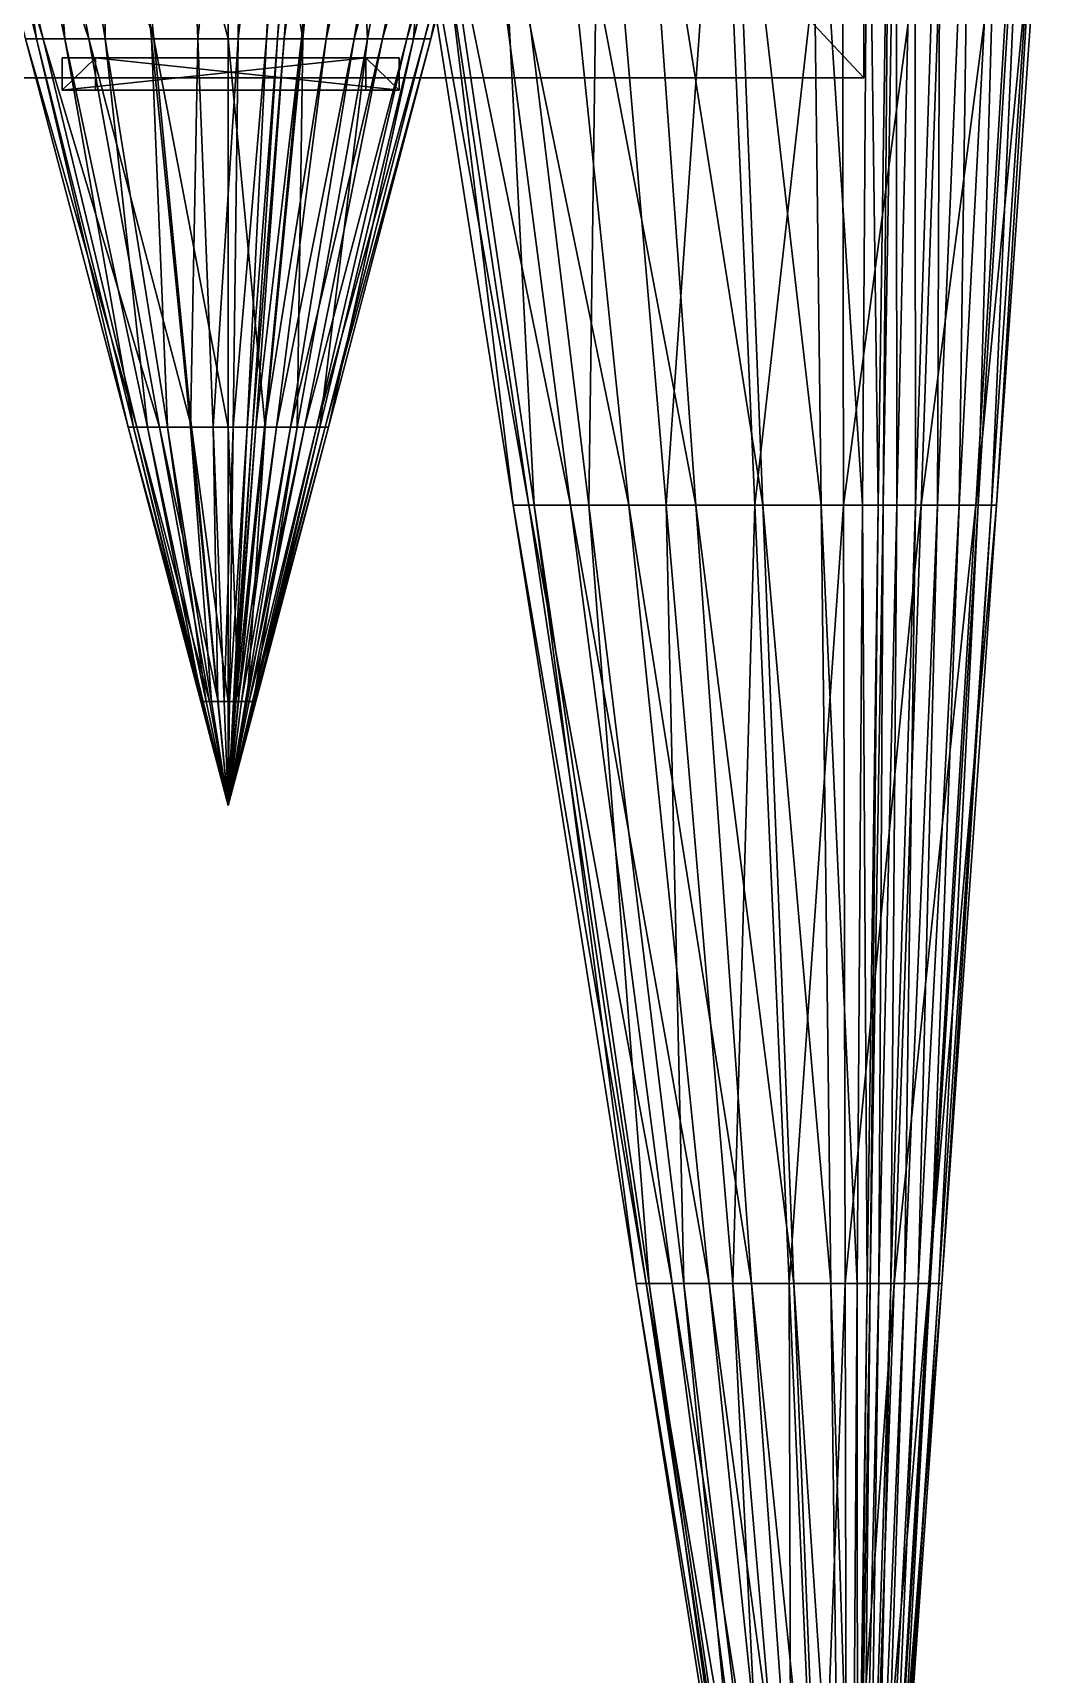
# Model space of a CAD drawing. Header units: metres. Extents: x -2.35 to 2.28, y -2.72 to 2.54.
# Drawn here: x 0.9 to 2.161, y -1.541 to 0.491 of the extents above; entities that cross this region are included whole.
import ezdxf

# ---------------------------------------------------------------- set-up
doc = ezdxf.new("R2010")
doc.units = ezdxf.units.M

msp = doc.modelspace()

# ---------------------------------------------------------------- linework, layer by layer
at = {"layer": 'Bay 4'}
for points in [[(1.3128, 0.4604, 0.1962), (0.9369, 0.4204, 0.333), (1.3128, 0.4204, 0.1962)], [(1.3128, 0.4604, 0.1962), (0.9369, 0.4604, 0.333), (0.9369, 0.4204, 0.333)], [(0.9369, 0.4204, 0.333), (0.978, 0.4604, 0.4458), (0.978, 0.4204, 0.4458)], [(0.9369, 0.4204, 0.333), (0.9369, 0.4604, 0.333), (0.978, 0.4604, 0.4458)], [(0.978, 0.4604, 0.4458), (0.9369, 0.4604, 0.333), (1.3128, 0.4604, 0.1962)], [(0.978, 0.4604, 0.4458), (1.3128, 0.4604, 0.1962), (1.3539, 0.4604, 0.309)], [(1.3539, 0.4204, 0.309), (0.978, 0.4604, 0.4458), (1.3539, 0.4604, 0.309)], [(1.3539, 0.4204, 0.309), (0.978, 0.4204, 0.4458), (0.978, 0.4604, 0.4458)], [(1.3539, 0.4204, 0.309), (1.3128, 0.4604, 0.1962), (1.3128, 0.4204, 0.1962)], [(1.3539, 0.4204, 0.309), (1.3539, 0.4604, 0.309), (1.3128, 0.4604, 0.1962)], [(1.3539, 0.4204, 0.309), (0.9369, 0.4204, 0.333), (0.978, 0.4204, 0.4458)], [(1.3539, 0.4204, 0.309), (1.3128, 0.4204, 0.1962), (0.9369, 0.4204, 0.333)]]:
    msp.add_3dface(points, dxfattribs=at)
at = {"layer": 'Prism 3'}
for points in [[(1.9292, 0.4354, 0.1975), (-0.0395, 2.5354, -0.2356), (-0.0395, 0.4354, -0.2356)], [(1.9292, 0.4354, 0.1975), (1.9292, 2.5354, 0.1975), (-0.0395, 2.5354, -0.2356)], [(0.3542, 0.4354, 0.775), (1.9292, 2.5354, 0.1975), (1.9292, 0.4354, 0.1975)], [(0.3542, 0.4354, 0.775), (0.3542, 2.5354, 0.775), (1.9292, 2.5354, 0.1975)], [(0.3542, 0.4354, 0.775), (1.9292, 0.4354, 0.1975), (-0.0395, 0.4354, -0.2356)]]:
    msp.add_3dface(points, dxfattribs=at)
at = {"layer": 'Pyramid 1'}
for points in [[(0.9131, 0.4836, 0.5485), (0.746, 1.0344, 0.6093), (0.8915, 0.4836, 0.5563)], [(0.9131, 0.4836, 0.5485), (0.78, 1.0344, 0.5969), (0.746, 1.0344, 0.6093)], [(0.9049, 0.4836, 0.5596), (0.7671, 1.0344, 0.6144), (0.8229, 1.0344, 0.628)], [(0.8915, 0.4836, 0.5563), (0.7671, 1.0344, 0.6144), (0.9049, 0.4836, 0.5596)], [(0.9699, 0.4836, 0.5278), (0.78, 1.0344, 0.5969), (0.9131, 0.4836, 0.5485)], [(0.9699, 0.4836, 0.5278), (0.8699, 1.0344, 0.5642), (0.78, 1.0344, 0.5969)], [(0.9402, 0.4836, 0.5682), (0.8229, 1.0344, 0.628), (0.9018, 1.0344, 0.6473)], [(0.9049, 0.4836, 0.5596), (0.8229, 1.0344, 0.628), (0.9402, 0.4836, 0.5682)], [(1.0503, 0.4836, 0.4985), (0.8699, 1.0344, 0.5642), (0.9699, 0.4836, 0.5278)], [(1.0503, 0.4836, 0.4985), (0.9968, 1.0344, 0.518), (0.8699, 1.0344, 0.5642)], [(0.9902, 0.4836, 0.5803), (0.9018, 1.0344, 0.6473), (0.9923, 1.0344, 0.6693)], [(0.9402, 0.4836, 0.5682), (0.9018, 1.0344, 0.6473), (0.9902, 0.4836, 0.5803)], [(0.9902, 0.4836, 0.5803), (0.9923, 1.0344, 0.6693), (1.0474, 0.4836, 0.5943)], [(1.0474, 0.4836, 0.5943), (0.9923, 1.0344, 0.6693), (1.0827, 1.0344, 0.6913)], [(1.1424, 0.4836, 0.465), (0.9968, 1.0344, 0.518), (1.0503, 0.4836, 0.4985)], [(1.1424, 0.4836, 0.465), (1.1424, 1.0344, 0.465), (0.9968, 1.0344, 0.518)], [(1.0474, 0.4836, 0.5943), (1.0827, 1.0344, 0.6913), (1.1046, 0.4836, 0.6082)], [(1.1046, 0.4836, 0.6082), (1.0827, 1.0344, 0.6913), (1.1616, 1.0344, 0.7105)], [(1.1046, 0.4836, 0.6082), (1.1616, 1.0344, 0.7105), (1.1546, 0.4836, 0.6204)], [(1.2345, 0.4836, 0.4315), (1.1424, 1.0344, 0.465), (1.1424, 0.4836, 0.465)], [(1.2345, 0.4836, 0.4315), (1.288, 1.0344, 0.412), (1.1424, 1.0344, 0.465)], [(1.1546, 0.4836, 0.6204), (1.2174, 1.0344, 0.7241), (1.1899, 0.4836, 0.629)], [(1.1546, 0.4836, 0.6204), (1.1616, 1.0344, 0.7105), (1.2174, 1.0344, 0.7241)], [(1.1899, 0.4836, 0.629), (1.2386, 1.0344, 0.7293), (1.2033, 0.4836, 0.6322)], [(1.1899, 0.4836, 0.629), (1.2174, 1.0344, 0.7241), (1.2386, 1.0344, 0.7293)], [(1.2033, 0.4836, 0.6322), (1.2515, 1.0344, 0.7117), (1.2114, 0.4836, 0.6211)], [(1.2033, 0.4836, 0.6322), (1.2386, 1.0344, 0.7293), (1.2515, 1.0344, 0.7117)], [(1.2114, 0.4836, 0.6211), (1.2855, 1.0344, 0.6654), (1.233, 0.4836, 0.5918)], [(1.2114, 0.4836, 0.6211), (1.2515, 1.0344, 0.7117), (1.2855, 1.0344, 0.6654)], [(1.233, 0.4836, 0.5918), (1.3336, 1.0344, 0.6), (1.2634, 0.4836, 0.5504)], [(1.233, 0.4836, 0.5918), (1.2855, 1.0344, 0.6654), (1.3336, 1.0344, 0.6)], [(1.3149, 0.4836, 0.4022), (1.288, 1.0344, 0.412), (1.2345, 0.4836, 0.4315)], [(1.2634, 0.4836, 0.5504), (1.3887, 1.0344, 0.525), (1.2983, 0.4836, 0.503)], [(1.2634, 0.4836, 0.5504), (1.3336, 1.0344, 0.6), (1.3887, 1.0344, 0.525)], [(1.3149, 0.4836, 0.4022), (1.415, 1.0344, 0.3658), (1.288, 1.0344, 0.412)], [(1.2983, 0.4836, 0.503), (1.4438, 1.0344, 0.45), (1.3332, 0.4836, 0.4555)], [(1.2983, 0.4836, 0.503), (1.3887, 1.0344, 0.525), (1.4438, 1.0344, 0.45)], [(1.3717, 0.4836, 0.3815), (1.415, 1.0344, 0.3658), (1.3149, 0.4836, 0.4022)], [(1.3332, 0.4836, 0.4555), (1.4919, 1.0344, 0.3846), (1.3636, 0.4836, 0.4141)], [(1.3332, 0.4836, 0.4555), (1.4438, 1.0344, 0.45), (1.4919, 1.0344, 0.3846)], [(1.3636, 0.4836, 0.4141), (1.5259, 1.0344, 0.3383), (1.3851, 0.4836, 0.3848)], [(1.3636, 0.4836, 0.4141), (1.4919, 1.0344, 0.3846), (1.5259, 1.0344, 0.3383)], [(1.3717, 0.4836, 0.3815), (1.5048, 1.0344, 0.3331), (1.415, 1.0344, 0.3658)], [(1.3933, 0.4836, 0.3737), (1.5048, 1.0344, 0.3331), (1.3717, 0.4836, 0.3815)], [(1.3851, 0.4836, 0.3848), (1.5388, 1.0344, 0.3207), (1.3933, 0.4836, 0.3737)], [(1.3851, 0.4836, 0.3848), (1.5259, 1.0344, 0.3383), (1.5388, 1.0344, 0.3207)], [(1.3933, 0.4836, 0.3737), (1.5388, 1.0344, 0.3207), (1.5048, 1.0344, 0.3331)], [(1.0292, 0.0031, 0.5062), (0.8915, 0.4836, 0.5563), (1.0185, 0.0031, 0.5101)], [(1.0292, 0.0031, 0.5062), (0.9131, 0.4836, 0.5485), (0.8915, 0.4836, 0.5563)], [(1.0185, 0.0031, 0.5101), (0.8915, 0.4836, 0.5563), (0.9049, 0.4836, 0.5596)], [(1.0251, 0.0031, 0.5117), (0.9049, 0.4836, 0.5596), (0.9402, 0.4836, 0.5682)], [(1.0185, 0.0031, 0.5101), (0.9049, 0.4836, 0.5596), (1.0251, 0.0031, 0.5117)], [(1.0572, 0.0031, 0.496), (0.9131, 0.4836, 0.5485), (1.0292, 0.0031, 0.5062)], [(1.0572, 0.0031, 0.496), (0.9699, 0.4836, 0.5278), (0.9131, 0.4836, 0.5485)], [(1.0426, 0.0031, 0.5159), (0.9402, 0.4836, 0.5682), (0.9902, 0.4836, 0.5803)], [(1.0251, 0.0031, 0.5117), (0.9402, 0.4836, 0.5682), (1.0426, 0.0031, 0.5159)], [(1.0969, 0.0031, 0.4816), (0.9699, 0.4836, 0.5278), (1.0572, 0.0031, 0.496)], [(1.0969, 0.0031, 0.4816), (1.0503, 0.4836, 0.4985), (0.9699, 0.4836, 0.5278)], [(1.0672, 0.0031, 0.522), (0.9902, 0.4836, 0.5803), (1.0474, 0.4836, 0.5943)], [(1.0426, 0.0031, 0.5159), (0.9902, 0.4836, 0.5803), (1.0672, 0.0031, 0.522)], [(1.0955, 0.0031, 0.5288), (1.0474, 0.4836, 0.5943), (1.1046, 0.4836, 0.6082)], [(1.0672, 0.0031, 0.522), (1.0474, 0.4836, 0.5943), (1.0955, 0.0031, 0.5288)], [(1.1424, 0.0031, 0.465), (1.0503, 0.4836, 0.4985), (1.0969, 0.0031, 0.4816)], [(1.1424, 0.0031, 0.465), (1.1424, 0.4836, 0.465), (1.0503, 0.4836, 0.4985)], [(1.0955, 0.0031, 0.5288), (1.1046, 0.4836, 0.6082), (1.1238, 0.0031, 0.5357)], [(1.1238, 0.0031, 0.5357), (1.1046, 0.4836, 0.6082), (1.1546, 0.4836, 0.6204)], [(1.1238, 0.0031, 0.5357), (1.1546, 0.4836, 0.6204), (1.1484, 0.0031, 0.5417)], [(1.1879, 0.0031, 0.4484), (1.1424, 0.4836, 0.465), (1.1424, 0.0031, 0.465)], [(1.1879, 0.0031, 0.4484), (1.2345, 0.4836, 0.4315), (1.1424, 0.4836, 0.465)], [(1.1484, 0.0031, 0.5417), (1.1899, 0.4836, 0.629), (1.1658, 0.0031, 0.546)], [(1.1484, 0.0031, 0.5417), (1.1546, 0.4836, 0.6204), (1.1899, 0.4836, 0.629)], [(1.1658, 0.0031, 0.546), (1.2033, 0.4836, 0.6322), (1.1725, 0.0031, 0.5476)], [(1.1658, 0.0031, 0.546), (1.1899, 0.4836, 0.629), (1.2033, 0.4836, 0.6322)], [(1.1725, 0.0031, 0.5476), (1.2114, 0.4836, 0.6211), (1.1765, 0.0031, 0.5421)], [(1.1725, 0.0031, 0.5476), (1.2033, 0.4836, 0.6322), (1.2114, 0.4836, 0.6211)], [(1.1765, 0.0031, 0.5421), (1.233, 0.4836, 0.5918), (1.1871, 0.0031, 0.5276)], [(1.1765, 0.0031, 0.5421), (1.2114, 0.4836, 0.6211), (1.233, 0.4836, 0.5918)], [(1.1871, 0.0031, 0.5276), (1.2634, 0.4836, 0.5504), (1.2022, 0.0031, 0.5072)], [(1.1871, 0.0031, 0.5276), (1.233, 0.4836, 0.5918), (1.2634, 0.4836, 0.5504)], [(1.2276, 0.0031, 0.434), (1.2345, 0.4836, 0.4315), (1.1879, 0.0031, 0.4484)], [(1.2022, 0.0031, 0.5072), (1.2983, 0.4836, 0.503), (1.2194, 0.0031, 0.4837)], [(1.2022, 0.0031, 0.5072), (1.2634, 0.4836, 0.5504), (1.2983, 0.4836, 0.503)], [(1.2194, 0.0031, 0.4837), (1.3332, 0.4836, 0.4555), (1.2366, 0.0031, 0.4603)], [(1.2194, 0.0031, 0.4837), (1.2983, 0.4836, 0.503), (1.3332, 0.4836, 0.4555)], [(1.2276, 0.0031, 0.434), (1.3149, 0.4836, 0.4022), (1.2345, 0.4836, 0.4315)], [(1.2556, 0.0031, 0.4238), (1.3149, 0.4836, 0.4022), (1.2276, 0.0031, 0.434)], [(1.2366, 0.0031, 0.4603), (1.3636, 0.4836, 0.4141), (1.2516, 0.0031, 0.4399)], [(1.2366, 0.0031, 0.4603), (1.3332, 0.4836, 0.4555), (1.3636, 0.4836, 0.4141)], [(1.2516, 0.0031, 0.4399), (1.3851, 0.4836, 0.3848), (1.2623, 0.0031, 0.4254)], [(1.2516, 0.0031, 0.4399), (1.3636, 0.4836, 0.4141), (1.3851, 0.4836, 0.3848)], [(1.2556, 0.0031, 0.4238), (1.3717, 0.4836, 0.3815), (1.3149, 0.4836, 0.4022)], [(1.2663, 0.0031, 0.4199), (1.3717, 0.4836, 0.3815), (1.2556, 0.0031, 0.4238)], [(1.2623, 0.0031, 0.4254), (1.3933, 0.4836, 0.3737), (1.2663, 0.0031, 0.4199)], [(1.2623, 0.0031, 0.4254), (1.3851, 0.4836, 0.3848), (1.3933, 0.4836, 0.3737)], [(1.2663, 0.0031, 0.4199), (1.3933, 0.4836, 0.3737), (1.3717, 0.4836, 0.3815)], [(1.1113, -0.3367, 0.4763), (1.0185, 0.0031, 0.5101), (1.1083, -0.3367, 0.4774)], [(1.1113, -0.3367, 0.4763), (1.0292, 0.0031, 0.5062), (1.0185, 0.0031, 0.5101)], [(1.1083, -0.3367, 0.4774), (1.0185, 0.0031, 0.5101), (1.0251, 0.0031, 0.5117)], [(1.1102, -0.3367, 0.4778), (1.0251, 0.0031, 0.5117), (1.0426, 0.0031, 0.5159)], [(1.1083, -0.3367, 0.4774), (1.0251, 0.0031, 0.5117), (1.1102, -0.3367, 0.4778)], [(1.119, -0.3367, 0.4735), (1.0292, 0.0031, 0.5062), (1.1113, -0.3367, 0.4763)], [(1.119, -0.3367, 0.4735), (1.0572, 0.0031, 0.496), (1.0292, 0.0031, 0.5062)], [(1.1149, -0.3367, 0.479), (1.0426, 0.0031, 0.5159), (1.0672, 0.0031, 0.522)], [(1.1102, -0.3367, 0.4778), (1.0426, 0.0031, 0.5159), (1.1149, -0.3367, 0.479)], [(1.1299, -0.3367, 0.4696), (1.0572, 0.0031, 0.496), (1.119, -0.3367, 0.4735)], [(1.1299, -0.3367, 0.4696), (1.0969, 0.0031, 0.4816), (1.0572, 0.0031, 0.496)], [(1.1217, -0.3367, 0.4807), (1.0672, 0.0031, 0.522), (1.0955, 0.0031, 0.5288)], [(1.1149, -0.3367, 0.479), (1.0672, 0.0031, 0.522), (1.1217, -0.3367, 0.4807)], [(1.1295, -0.3367, 0.4826), (1.0955, 0.0031, 0.5288), (1.1238, 0.0031, 0.5357)], [(1.1217, -0.3367, 0.4807), (1.0955, 0.0031, 0.5288), (1.1295, -0.3367, 0.4826)], [(1.1424, -0.3367, 0.465), (1.0969, 0.0031, 0.4816), (1.1299, -0.3367, 0.4696)], [(1.1424, -0.3367, 0.465), (1.1424, 0.0031, 0.465), (1.0969, 0.0031, 0.4816)], [(1.1373, -0.3367, 0.4844), (1.1238, 0.0031, 0.5357), (1.1484, 0.0031, 0.5417)], [(1.1295, -0.3367, 0.4826), (1.1238, 0.0031, 0.5357), (1.1373, -0.3367, 0.4844)], [(1.1373, -0.3367, 0.4844), (1.1484, 0.0031, 0.5417), (1.1441, -0.3367, 0.4861)], [(1.1549, -0.3367, 0.4604), (1.1424, 0.0031, 0.465), (1.1424, -0.3367, 0.465)], [(1.1549, -0.3367, 0.4604), (1.1879, 0.0031, 0.4484), (1.1424, 0.0031, 0.465)], [(1.1441, -0.3367, 0.4861), (1.1658, 0.0031, 0.546), (1.1489, -0.3367, 0.4873)], [(1.1441, -0.3367, 0.4861), (1.1484, 0.0031, 0.5417), (1.1658, 0.0031, 0.546)], [(1.1489, -0.3367, 0.4873), (1.1725, 0.0031, 0.5476), (1.1507, -0.3367, 0.4877)], [(1.1489, -0.3367, 0.4873), (1.1658, 0.0031, 0.546), (1.1725, 0.0031, 0.5476)], [(1.1507, -0.3367, 0.4877), (1.1765, 0.0031, 0.5421), (1.1518, -0.3367, 0.4862)], [(1.1507, -0.3367, 0.4877), (1.1725, 0.0031, 0.5476), (1.1765, 0.0031, 0.5421)], [(1.1518, -0.3367, 0.4862), (1.1871, 0.0031, 0.5276), (1.1547, -0.3367, 0.4822)], [(1.1518, -0.3367, 0.4862), (1.1765, 0.0031, 0.5421), (1.1871, 0.0031, 0.5276)], [(1.1547, -0.3367, 0.4822), (1.2022, 0.0031, 0.5072), (1.1588, -0.3367, 0.4766)], [(1.1547, -0.3367, 0.4822), (1.1871, 0.0031, 0.5276), (1.2022, 0.0031, 0.5072)], [(1.1658, -0.3367, 0.4565), (1.1879, 0.0031, 0.4484), (1.1549, -0.3367, 0.4604)], [(1.1588, -0.3367, 0.4766), (1.2194, 0.0031, 0.4837), (1.1636, -0.3367, 0.4702)], [(1.1588, -0.3367, 0.4766), (1.2022, 0.0031, 0.5072), (1.2194, 0.0031, 0.4837)], [(1.1636, -0.3367, 0.4702), (1.2366, 0.0031, 0.4603), (1.1683, -0.3367, 0.4637)], [(1.1636, -0.3367, 0.4702), (1.2194, 0.0031, 0.4837), (1.2366, 0.0031, 0.4603)], [(1.1658, -0.3367, 0.4565), (1.2276, 0.0031, 0.434), (1.1879, 0.0031, 0.4484)], [(1.1735, -0.3367, 0.4537), (1.2276, 0.0031, 0.434), (1.1658, -0.3367, 0.4565)], [(1.1683, -0.3367, 0.4637), (1.2516, 0.0031, 0.4399), (1.1724, -0.3367, 0.4581)], [(1.1683, -0.3367, 0.4637), (1.2366, 0.0031, 0.4603), (1.2516, 0.0031, 0.4399)], [(1.1724, -0.3367, 0.4581), (1.2623, 0.0031, 0.4254), (1.1754, -0.3367, 0.4541)], [(1.1724, -0.3367, 0.4581), (1.2516, 0.0031, 0.4399), (1.2623, 0.0031, 0.4254)], [(1.1735, -0.3367, 0.4537), (1.2556, 0.0031, 0.4238), (1.2276, 0.0031, 0.434)], [(1.1765, -0.3367, 0.4526), (1.2556, 0.0031, 0.4238), (1.1735, -0.3367, 0.4537)], [(1.1754, -0.3367, 0.4541), (1.2663, 0.0031, 0.4199), (1.1765, -0.3367, 0.4526)], [(1.1754, -0.3367, 0.4541), (1.2623, 0.0031, 0.4254), (1.2663, 0.0031, 0.4199)], [(1.1765, -0.3367, 0.4526), (1.2663, 0.0031, 0.4199), (1.2556, 0.0031, 0.4238)], [(1.1424, -0.4656, 0.465), (1.1083, -0.3367, 0.4774), (1.1424, -0.4656, 0.465)], [(1.1424, -0.4656, 0.465), (1.1113, -0.3367, 0.4763), (1.1083, -0.3367, 0.4774)], [(1.1424, -0.4656, 0.465), (1.1083, -0.3367, 0.4774), (1.1102, -0.3367, 0.4778)], [(1.1424, -0.4656, 0.465), (1.1102, -0.3367, 0.4778), (1.1149, -0.3367, 0.479)], [(1.1424, -0.4656, 0.465), (1.1102, -0.3367, 0.4778), (1.1424, -0.4656, 0.465)], [(1.1424, -0.4656, 0.465), (1.1113, -0.3367, 0.4763), (1.1424, -0.4656, 0.465)], [(1.1424, -0.4656, 0.465), (1.119, -0.3367, 0.4735), (1.1113, -0.3367, 0.4763)], [(1.1424, -0.4656, 0.465), (1.1149, -0.3367, 0.479), (1.1217, -0.3367, 0.4807)], [(1.1424, -0.4656, 0.465), (1.1149, -0.3367, 0.479), (1.1424, -0.4656, 0.465)], [(1.1424, -0.4656, 0.465), (1.119, -0.3367, 0.4735), (1.1424, -0.4656, 0.465)], [(1.1424, -0.4656, 0.465), (1.1299, -0.3367, 0.4696), (1.119, -0.3367, 0.4735)], [(1.1424, -0.4656, 0.465), (1.1217, -0.3367, 0.4807), (1.1295, -0.3367, 0.4826)], [(1.1424, -0.4656, 0.465), (1.1217, -0.3367, 0.4807), (1.1424, -0.4656, 0.465)], [(1.1424, -0.4656, 0.465), (1.1295, -0.3367, 0.4826), (1.1373, -0.3367, 0.4844)], [(1.1424, -0.4656, 0.465), (1.1295, -0.3367, 0.4826), (1.1424, -0.4656, 0.465)], [(1.1424, -0.4656, 0.465), (1.1299, -0.3367, 0.4696), (1.1424, -0.4656, 0.465)], [(1.1424, -0.4656, 0.465), (1.1424, -0.3367, 0.465), (1.1299, -0.3367, 0.4696)], [(1.1424, -0.4656, 0.465), (1.1373, -0.3367, 0.4844), (1.1441, -0.3367, 0.4861)], [(1.1424, -0.4656, 0.465), (1.1373, -0.3367, 0.4844), (1.1424, -0.4656, 0.465)], [(1.1424, -0.4656, 0.465), (1.1424, -0.3367, 0.465), (1.1424, -0.4656, 0.465)], [(1.1424, -0.4656, 0.465), (1.1549, -0.3367, 0.4604), (1.1424, -0.3367, 0.465)], [(1.1424, -0.4656, 0.465), (1.1549, -0.3367, 0.4604), (1.1424, -0.4656, 0.465)], [(1.1424, -0.4656, 0.465), (1.1658, -0.3367, 0.4565), (1.1549, -0.3367, 0.4604)], [(1.1424, -0.4656, 0.465), (1.1658, -0.3367, 0.4565), (1.1424, -0.4656, 0.465)], [(1.1424, -0.4656, 0.465), (1.1735, -0.3367, 0.4537), (1.1658, -0.3367, 0.4565)], [(1.1424, -0.4656, 0.465), (1.1735, -0.3367, 0.4537), (1.1424, -0.4656, 0.465)], [(1.1424, -0.4656, 0.465), (1.1765, -0.3367, 0.4526), (1.1735, -0.3367, 0.4537)], [(1.1424, -0.4656, 0.465), (1.1765, -0.3367, 0.4526), (1.1424, -0.4656, 0.465)], [(1.1424, -0.4656, 0.465), (1.1754, -0.3367, 0.4541), (1.1765, -0.3367, 0.4526)], [(1.1424, -0.4656, 0.465), (1.1754, -0.3367, 0.4541), (1.1424, -0.4656, 0.465)], [(1.1424, -0.4656, 0.465), (1.1724, -0.3367, 0.4581), (1.1754, -0.3367, 0.4541)], [(1.1424, -0.4656, 0.465), (1.1724, -0.3367, 0.4581), (1.1424, -0.4656, 0.465)], [(1.1424, -0.4656, 0.465), (1.1683, -0.3367, 0.4637), (1.1724, -0.3367, 0.4581)], [(1.1424, -0.4656, 0.465), (1.1683, -0.3367, 0.4637), (1.1424, -0.4656, 0.465)], [(1.1424, -0.4656, 0.465), (1.1636, -0.3367, 0.4702), (1.1683, -0.3367, 0.4637)], [(1.1424, -0.4656, 0.465), (1.1636, -0.3367, 0.4702), (1.1424, -0.4656, 0.465)], [(1.1424, -0.4656, 0.465), (1.1588, -0.3367, 0.4766), (1.1636, -0.3367, 0.4702)], [(1.1424, -0.4656, 0.465), (1.1588, -0.3367, 0.4766), (1.1424, -0.4656, 0.465)], [(1.1424, -0.4656, 0.465), (1.1547, -0.3367, 0.4822), (1.1588, -0.3367, 0.4766)], [(1.1424, -0.4656, 0.465), (1.1547, -0.3367, 0.4822), (1.1424, -0.4656, 0.465)], [(1.1424, -0.4656, 0.465), (1.1518, -0.3367, 0.4862), (1.1547, -0.3367, 0.4822)], [(1.1424, -0.4656, 0.465), (1.1518, -0.3367, 0.4862), (1.1424, -0.4656, 0.465)], [(1.1424, -0.4656, 0.465), (1.1507, -0.3367, 0.4877), (1.1518, -0.3367, 0.4862)], [(1.1424, -0.4656, 0.465), (1.1507, -0.3367, 0.4877), (1.1424, -0.4656, 0.465)], [(1.1424, -0.4656, 0.465), (1.1489, -0.3367, 0.4873), (1.1507, -0.3367, 0.4877)], [(1.1424, -0.4656, 0.465), (1.1489, -0.3367, 0.4873), (1.1424, -0.4656, 0.465)], [(1.1424, -0.4656, 0.465), (1.1441, -0.3367, 0.4861), (1.1489, -0.3367, 0.4873)], [(1.1424, -0.4656, 0.465), (1.1441, -0.3367, 0.4861), (1.1424, -0.4656, 0.465)]]:
    msp.add_3dface(points, dxfattribs=at)
at = {"layer": 'Pyramid 14'}
for points in [[(1.4952, -0.0936, 0.1027), (1.3431, 0.8703, 0.0732), (1.3783, 0.8703, 0.08)], [(1.5146, -0.0936, 0.0979), (1.3431, 0.8703, 0.0732), (1.4952, -0.0936, 0.1027)], [(1.5146, -0.0936, 0.0979), (1.3697, 0.8703, 0.0666), (1.3431, 0.8703, 0.0732)], [(1.5658, -0.0936, 0.0851), (1.3697, 0.8703, 0.0666), (1.5146, -0.0936, 0.0979)], [(1.5658, -0.0936, 0.0851), (1.4396, 0.8703, 0.0491), (1.3697, 0.8703, 0.0666)], [(1.5209, -0.0936, 0.1077), (1.3783, 0.8703, 0.08), (1.4709, 0.8703, 0.098)], [(1.4952, -0.0936, 0.1027), (1.3783, 0.8703, 0.08), (1.5209, -0.0936, 0.1077)], [(1.6381, -0.0936, 0.0671), (1.4396, 0.8703, 0.0491), (1.5658, -0.0936, 0.0851)], [(1.6381, -0.0936, 0.0671), (1.5385, 0.8703, 0.0244), (1.4396, 0.8703, 0.0491)], [(1.5887, -0.0936, 0.1209), (1.4709, 0.8703, 0.098), (1.6019, 0.8703, 0.1235)], [(1.5209, -0.0936, 0.1077), (1.4709, 0.8703, 0.098), (1.5887, -0.0936, 0.1209)], [(1.721, -0.0936, 0.0464), (1.5385, 0.8703, 0.0244), (1.6381, -0.0936, 0.0671)], [(1.721, -0.0936, 0.0464), (1.6519, 0.8703, -0.0039), (1.5385, 0.8703, 0.0244)], [(1.5887, -0.0936, 0.1209), (1.6019, 0.8703, 0.1235), (1.6845, -0.0936, 0.1395)], [(1.6845, -0.0936, 0.1395), (1.6019, 0.8703, 0.1235), (1.752, 0.8703, 0.1527)], [(1.804, -0.0936, 0.0257), (1.6519, 0.8703, -0.0039), (1.721, -0.0936, 0.0464)], [(1.804, -0.0936, 0.0257), (1.7653, 0.8703, -0.0322), (1.6519, 0.8703, -0.0039)], [(1.6845, -0.0936, 0.1395), (1.752, 0.8703, 0.1527), (1.7943, -0.0936, 0.1609)], [(1.7943, -0.0936, 0.1609), (1.752, 0.8703, 0.1527), (1.9022, 0.8703, 0.1819)], [(1.8763, -0.0936, 0.0076), (1.7653, 0.8703, -0.0322), (1.804, -0.0936, 0.0257)], [(1.8763, -0.0936, 0.0076), (1.8642, 0.8703, -0.0569), (1.7653, 0.8703, -0.0322)], [(1.7943, -0.0936, 0.1609), (1.9022, 0.8703, 0.1819), (1.9041, -0.0936, 0.1822)], [(1.9275, -0.0936, -0.0052), (1.8642, 0.8703, -0.0569), (1.8763, -0.0936, 0.0076)], [(1.9275, -0.0936, -0.0052), (1.9341, 0.8703, -0.0743), (1.8642, 0.8703, -0.0569)], [(1.9041, -0.0936, 0.1822), (1.9022, 0.8703, 0.1819), (2.0332, 0.8703, 0.2073)], [(1.9041, -0.0936, 0.1822), (2.0332, 0.8703, 0.2073), (1.9999, -0.0936, 0.2009)], [(1.9469, -0.0936, -0.01), (1.9341, 0.8703, -0.0743), (1.9275, -0.0936, -0.0052)], [(1.9469, -0.0936, -0.01), (1.9607, 0.8703, -0.081), (1.9341, 0.8703, -0.0743)], [(1.9532, -0.0936, -0.0002), (1.9607, 0.8703, -0.081), (1.9469, -0.0936, -0.01)], [(1.9532, -0.0936, -0.0002), (1.9693, 0.8703, -0.0675), (1.9607, 0.8703, -0.081)], [(1.9698, -0.0936, 0.0258), (1.9693, 0.8703, -0.0675), (1.9532, -0.0936, -0.0002)], [(1.9698, -0.0936, 0.0258), (1.992, 0.8703, -0.032), (1.9693, 0.8703, -0.0675)], [(1.9932, -0.0936, 0.0625), (1.992, 0.8703, -0.032), (1.9698, -0.0936, 0.0258)], [(1.9932, -0.0936, 0.0625), (2.024, 0.8703, 0.0181), (1.992, 0.8703, -0.032)], [(2.0201, -0.0936, 0.1045), (2.024, 0.8703, 0.0181), (1.9932, -0.0936, 0.0625)], [(1.9999, -0.0936, 0.2009), (2.1258, 0.8703, 0.2253), (2.0677, -0.0936, 0.214)], [(1.9999, -0.0936, 0.2009), (2.0332, 0.8703, 0.2073), (2.1258, 0.8703, 0.2253)], [(2.0201, -0.0936, 0.1045), (2.0608, 0.8703, 0.0756), (2.024, 0.8703, 0.0181)], [(2.047, -0.0936, 0.1466), (2.0608, 0.8703, 0.0756), (2.0201, -0.0936, 0.1045)], [(2.047, -0.0936, 0.1466), (2.0976, 0.8703, 0.1331), (2.0608, 0.8703, 0.0756)], [(2.0705, -0.0936, 0.1832), (2.0976, 0.8703, 0.1331), (2.047, -0.0936, 0.1466)], [(2.0677, -0.0936, 0.214), (2.161, 0.8703, 0.2322), (2.0934, -0.0936, 0.219)], [(2.0677, -0.0936, 0.214), (2.1258, 0.8703, 0.2253), (2.161, 0.8703, 0.2322)], [(2.0705, -0.0936, 0.1832), (2.1297, 0.8703, 0.1832), (2.0976, 0.8703, 0.1331)], [(2.0871, -0.0936, 0.2092), (2.1297, 0.8703, 0.1832), (2.0705, -0.0936, 0.1832)], [(2.0871, -0.0936, 0.2092), (2.1523, 0.8703, 0.2187), (2.1297, 0.8703, 0.1832)], [(2.0934, -0.0936, 0.219), (2.1523, 0.8703, 0.2187), (2.0871, -0.0936, 0.2092)], [(2.0934, -0.0936, 0.219), (2.161, 0.8703, 0.2322), (2.1523, 0.8703, 0.2187)], [(1.6473, -1.0575, 0.1323), (1.4952, -0.0936, 0.1027), (1.5209, -0.0936, 0.1077)], [(1.6595, -1.0575, 0.1292), (1.4952, -0.0936, 0.1027), (1.6473, -1.0575, 0.1323)], [(1.6595, -1.0575, 0.1292), (1.5146, -0.0936, 0.0979), (1.4952, -0.0936, 0.1027)], [(1.6919, -1.0575, 0.1212), (1.5146, -0.0936, 0.0979), (1.6595, -1.0575, 0.1292)], [(1.6919, -1.0575, 0.1212), (1.5658, -0.0936, 0.0851), (1.5146, -0.0936, 0.0979)], [(1.6635, -1.0575, 0.1355), (1.5209, -0.0936, 0.1077), (1.5887, -0.0936, 0.1209)], [(1.6473, -1.0575, 0.1323), (1.5209, -0.0936, 0.1077), (1.6635, -1.0575, 0.1355)], [(1.7377, -1.0575, 0.1097), (1.5658, -0.0936, 0.0851), (1.6919, -1.0575, 0.1212)], [(1.7377, -1.0575, 0.1097), (1.6381, -0.0936, 0.0671), (1.5658, -0.0936, 0.0851)], [(1.7064, -1.0575, 0.1438), (1.5887, -0.0936, 0.1209), (1.6845, -0.0936, 0.1395)], [(1.6635, -1.0575, 0.1355), (1.5887, -0.0936, 0.1209), (1.7064, -1.0575, 0.1438)], [(1.7902, -1.0575, 0.0966), (1.6381, -0.0936, 0.0671), (1.7377, -1.0575, 0.1097)], [(1.7902, -1.0575, 0.0966), (1.721, -0.0936, 0.0464), (1.6381, -0.0936, 0.0671)], [(1.767, -1.0575, 0.1556), (1.6845, -0.0936, 0.1395), (1.7943, -0.0936, 0.1609)], [(1.7064, -1.0575, 0.1438), (1.6845, -0.0936, 0.1395), (1.767, -1.0575, 0.1556)], [(1.8426, -1.0575, 0.0835), (1.721, -0.0936, 0.0464), (1.7902, -1.0575, 0.0966)], [(1.8426, -1.0575, 0.0835), (1.804, -0.0936, 0.0257), (1.721, -0.0936, 0.0464)], [(1.767, -1.0575, 0.1556), (1.7943, -0.0936, 0.1609), (1.8365, -1.0575, 0.1691)], [(1.8365, -1.0575, 0.1691), (1.7943, -0.0936, 0.1609), (1.9041, -0.0936, 0.1822)], [(1.8884, -1.0575, 0.0721), (1.804, -0.0936, 0.0257), (1.8426, -1.0575, 0.0835)], [(1.8884, -1.0575, 0.0721), (1.8763, -0.0936, 0.0076), (1.804, -0.0936, 0.0257)], [(1.8365, -1.0575, 0.1691), (1.9041, -0.0936, 0.1822), (1.906, -1.0575, 0.1826)], [(1.9208, -1.0575, 0.064), (1.8763, -0.0936, 0.0076), (1.8884, -1.0575, 0.0721)], [(1.9208, -1.0575, 0.064), (1.9275, -0.0936, -0.0052), (1.8763, -0.0936, 0.0076)], [(1.906, -1.0575, 0.1826), (1.9041, -0.0936, 0.1822), (1.9999, -0.0936, 0.2009)], [(1.906, -1.0575, 0.1826), (1.9999, -0.0936, 0.2009), (1.9666, -1.0575, 0.1944)], [(1.9331, -1.0575, 0.061), (1.9275, -0.0936, -0.0052), (1.9208, -1.0575, 0.064)], [(1.9331, -1.0575, 0.061), (1.9469, -0.0936, -0.01), (1.9275, -0.0936, -0.0052)], [(1.9371, -1.0575, 0.0672), (1.9469, -0.0936, -0.01), (1.9331, -1.0575, 0.061)], [(1.9371, -1.0575, 0.0672), (1.9532, -0.0936, -0.0002), (1.9469, -0.0936, -0.01)], [(1.9476, -1.0575, 0.0836), (1.9532, -0.0936, -0.0002), (1.9371, -1.0575, 0.0672)], [(1.9476, -1.0575, 0.0836), (1.9698, -0.0936, 0.0258), (1.9532, -0.0936, -0.0002)], [(1.9624, -1.0575, 0.1068), (1.9698, -0.0936, 0.0258), (1.9476, -1.0575, 0.0836)], [(1.9624, -1.0575, 0.1068), (1.9932, -0.0936, 0.0625), (1.9698, -0.0936, 0.0258)], [(1.9794, -1.0575, 0.1334), (1.9932, -0.0936, 0.0625), (1.9624, -1.0575, 0.1068)], [(1.9666, -1.0575, 0.1944), (2.0677, -0.0936, 0.214), (2.0095, -1.0575, 0.2027)], [(1.9666, -1.0575, 0.1944), (1.9999, -0.0936, 0.2009), (2.0677, -0.0936, 0.214)], [(1.9794, -1.0575, 0.1334), (2.0201, -0.0936, 0.1045), (1.9932, -0.0936, 0.0625)], [(1.9965, -1.0575, 0.16), (2.0201, -0.0936, 0.1045), (1.9794, -1.0575, 0.1334)], [(1.9965, -1.0575, 0.16), (2.047, -0.0936, 0.1466), (2.0201, -0.0936, 0.1045)], [(2.0113, -1.0575, 0.1832), (2.047, -0.0936, 0.1466), (1.9965, -1.0575, 0.16)], [(2.0095, -1.0575, 0.2027), (2.0934, -0.0936, 0.219), (2.0258, -1.0575, 0.2059)], [(2.0095, -1.0575, 0.2027), (2.0677, -0.0936, 0.214), (2.0934, -0.0936, 0.219)], [(2.0113, -1.0575, 0.1832), (2.0705, -0.0936, 0.1832), (2.047, -0.0936, 0.1466)], [(2.0218, -1.0575, 0.1997), (2.0705, -0.0936, 0.1832), (2.0113, -1.0575, 0.1832)], [(2.0218, -1.0575, 0.1997), (2.0871, -0.0936, 0.2092), (2.0705, -0.0936, 0.1832)], [(2.0258, -1.0575, 0.2059), (2.0871, -0.0936, 0.2092), (2.0218, -1.0575, 0.1997)], [(2.0258, -1.0575, 0.2059), (2.0934, -0.0936, 0.219), (2.0871, -0.0936, 0.2092)], [(1.7799, -1.8983, 0.1581), (1.6473, -1.0575, 0.1323), (1.6635, -1.0575, 0.1355)], [(1.786, -1.8983, 0.1566), (1.6473, -1.0575, 0.1323), (1.7799, -1.8983, 0.1581)], [(1.786, -1.8983, 0.1566), (1.6595, -1.0575, 0.1292), (1.6473, -1.0575, 0.1323)], [(1.802, -1.8983, 0.1526), (1.6595, -1.0575, 0.1292), (1.786, -1.8983, 0.1566)], [(1.802, -1.8983, 0.1526), (1.6919, -1.0575, 0.1212), (1.6595, -1.0575, 0.1292)], [(1.7879, -1.8983, 0.1597), (1.6635, -1.0575, 0.1355), (1.7064, -1.0575, 0.1438)], [(1.7799, -1.8983, 0.1581), (1.6635, -1.0575, 0.1355), (1.7879, -1.8983, 0.1597)], [(1.8246, -1.8983, 0.1469), (1.6919, -1.0575, 0.1212), (1.802, -1.8983, 0.1526)], [(1.8246, -1.8983, 0.1469), (1.7377, -1.0575, 0.1097), (1.6919, -1.0575, 0.1212)], [(1.8091, -1.8983, 0.1638), (1.7064, -1.0575, 0.1438), (1.767, -1.0575, 0.1556)], [(1.7879, -1.8983, 0.1597), (1.7064, -1.0575, 0.1438), (1.8091, -1.8983, 0.1638)], [(1.8505, -1.8983, 0.1405), (1.7377, -1.0575, 0.1097), (1.8246, -1.8983, 0.1469)], [(1.8505, -1.8983, 0.1405), (1.7902, -1.0575, 0.0966), (1.7377, -1.0575, 0.1097)], [(1.839, -1.8983, 0.1696), (1.767, -1.0575, 0.1556), (1.8365, -1.0575, 0.1691)], [(1.8091, -1.8983, 0.1638), (1.767, -1.0575, 0.1556), (1.839, -1.8983, 0.1696)], [(1.8764, -1.8983, 0.134), (1.7902, -1.0575, 0.0966), (1.8505, -1.8983, 0.1405)], [(1.8764, -1.8983, 0.134), (1.8426, -1.0575, 0.0835), (1.7902, -1.0575, 0.0966)], [(1.8734, -1.8983, 0.1763), (1.8365, -1.0575, 0.1691), (1.906, -1.0575, 0.1826)], [(1.839, -1.8983, 0.1696), (1.8365, -1.0575, 0.1691), (1.8734, -1.8983, 0.1763)], [(1.899, -1.8983, 0.1284), (1.8426, -1.0575, 0.0835), (1.8764, -1.8983, 0.134)], [(1.899, -1.8983, 0.1284), (1.8884, -1.0575, 0.0721), (1.8426, -1.0575, 0.0835)], [(1.8734, -1.8983, 0.1763), (1.906, -1.0575, 0.1826), (1.9077, -1.8983, 0.1829)], [(1.915, -1.8983, 0.1244), (1.8884, -1.0575, 0.0721), (1.899, -1.8983, 0.1284)], [(1.915, -1.8983, 0.1244), (1.9208, -1.0575, 0.064), (1.8884, -1.0575, 0.0721)], [(1.9077, -1.8983, 0.1829), (1.906, -1.0575, 0.1826), (1.9666, -1.0575, 0.1944)], [(1.9077, -1.8983, 0.1829), (1.9666, -1.0575, 0.1944), (1.9376, -1.8983, 0.1888)], [(1.9211, -1.8983, 0.1229), (1.9208, -1.0575, 0.064), (1.915, -1.8983, 0.1244)], [(1.9211, -1.8983, 0.1229), (1.9331, -1.0575, 0.061), (1.9208, -1.0575, 0.064)], [(1.923, -1.8983, 0.1259), (1.9331, -1.0575, 0.061), (1.9211, -1.8983, 0.1229)], [(1.923, -1.8983, 0.1259), (1.9371, -1.0575, 0.0672), (1.9331, -1.0575, 0.061)], [(1.9282, -1.8983, 0.134), (1.9371, -1.0575, 0.0672), (1.923, -1.8983, 0.1259)], [(1.9282, -1.8983, 0.134), (1.9476, -1.0575, 0.0836), (1.9371, -1.0575, 0.0672)], [(1.9355, -1.8983, 0.1455), (1.9476, -1.0575, 0.0836), (1.9282, -1.8983, 0.134)], [(1.9355, -1.8983, 0.1455), (1.9624, -1.0575, 0.1068), (1.9476, -1.0575, 0.0836)], [(1.9439, -1.8983, 0.1586), (1.9624, -1.0575, 0.1068), (1.9355, -1.8983, 0.1455)], [(1.9376, -1.8983, 0.1888), (2.0095, -1.0575, 0.2027), (1.9588, -1.8983, 0.1929)], [(1.9376, -1.8983, 0.1888), (1.9666, -1.0575, 0.1944), (2.0095, -1.0575, 0.2027)], [(1.9439, -1.8983, 0.1586), (1.9794, -1.0575, 0.1334), (1.9624, -1.0575, 0.1068)], [(1.9523, -1.8983, 0.1718), (1.9794, -1.0575, 0.1334), (1.9439, -1.8983, 0.1586)], [(1.9523, -1.8983, 0.1718), (1.9965, -1.0575, 0.16), (1.9794, -1.0575, 0.1334)], [(1.9597, -1.8983, 0.1832), (1.9965, -1.0575, 0.16), (1.9523, -1.8983, 0.1718)], [(1.9588, -1.8983, 0.1929), (2.0258, -1.0575, 0.2059), (1.9668, -1.8983, 0.1944)], [(1.9588, -1.8983, 0.1929), (2.0095, -1.0575, 0.2027), (2.0258, -1.0575, 0.2059)], [(1.9597, -1.8983, 0.1832), (2.0113, -1.0575, 0.1832), (1.9965, -1.0575, 0.16)], [(1.9649, -1.8983, 0.1914), (2.0113, -1.0575, 0.1832), (1.9597, -1.8983, 0.1832)], [(1.9649, -1.8983, 0.1914), (2.0218, -1.0575, 0.1997), (2.0113, -1.0575, 0.1832)], [(1.9668, -1.8983, 0.1944), (2.0218, -1.0575, 0.1997), (1.9649, -1.8983, 0.1914)], [(1.9668, -1.8983, 0.1944), (2.0258, -1.0575, 0.2059), (2.0218, -1.0575, 0.1997)]]:
    msp.add_3dface(points, dxfattribs=at)

doc.saveas('drawing.dxf')
